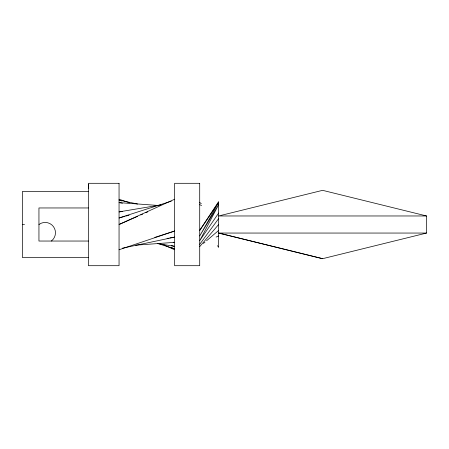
<?xml version="1.0" encoding="UTF-8"?>
<svg xmlns="http://www.w3.org/2000/svg" width="449" height="449" viewBox="0 0 449 449"><rect width="100%" height="100%" fill="white"/><g stroke="black" fill="none" stroke-linecap="round" stroke-linejoin="round"><path stroke-width="0.67" d="M218.652 213.056L199.71 240.686L218.652 204.677L199.71 235.944L218.652 202.392L199.71 230.421L218.652 201.612L218.652 247.388L217.518 245.659M199.71 244.323L218.652 218.579M199.71 246.608L218.652 224.5M203.397 243.459L204.974 242.112M206.551 240.765L218.652 230.421M38.945 224.534L41.061 223.276A10.327 10.327 0 0 1 51.517 240.888L51.315 241.04M174.616 199.244L119.052 224.5L137.574 216.367M216.126 237.061L218.652 235.944M140.767 214.964L142.681 214.122M145.874 212.725L147.788 211.883M119.052 249.756L174.616 231.039L154.77 237.414M171.305 201.169L119.052 217.961L124.407 216.485M125.748 216.115L129.093 215.194M426.55 233.053L218.652 233.053L322.601 258.686L426.55 233.053L426.55 215.969L322.601 190.337L218.652 215.969L426.55 215.969M122.482 248.168L174.616 237.128L169.812 237.925M160.894 204.912L119.052 211.872L122.526 211.546M167.067 238.385L168.442 238.155M135.721 245.165L174.616 242.359L173.224 242.23M88.431 191.414L22.45 191.414L22.45 257.586L88.431 257.586M88.431 207.96L38.945 207.96L38.945 241.04L88.431 241.04M22.45 224.5L24.51 224.5M157.947 205.44L119.052 202.628L122.482 203.201M218.652 233.031L322.601 258.686M157.464 243.521L174.616 246.372L171.265 245.446M137.574 204.026L119.052 200.102L121.696 200.956M157.414 243.369L174.616 248.898L171.423 247.494M119.052 199.244L129.638 202.808M199.71 204.677L201.607 205.519M163.756 244.823L174.616 249.756M199.71 202.392L201.292 203.739M88.431 184.707L88.689 188.378M119.052 183.304L88.431 183.304L88.431 265.696L119.052 265.696L119.052 183.304M199.71 183.304L174.616 183.304L174.616 265.696L199.71 265.696L199.71 183.304"/></g></svg>
